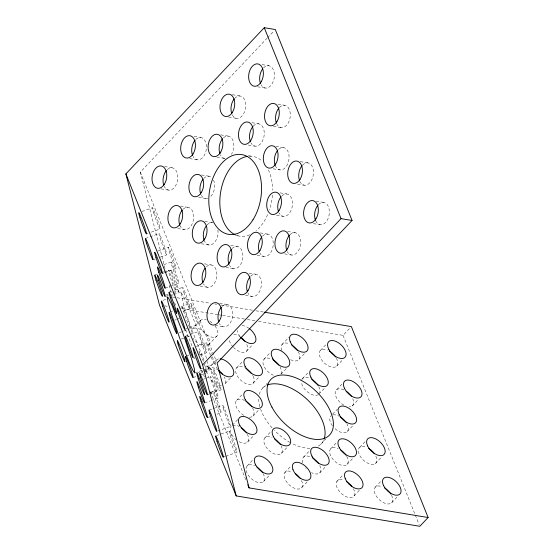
<?xml version="1.0" encoding="UTF-8"?>
<svg xmlns="http://www.w3.org/2000/svg" width="554" height="554" viewBox="0 0 554 554"><rect width="100%" height="100%" fill="white"/><g stroke="black" fill="none" stroke-linecap="round" stroke-linejoin="round"><path stroke-width="0.42" stroke-dasharray="2.77 2.08" d="M206.594 358.48C199.149 336.326 192.771 311.743 180.929 292.076C185.361 315.842 195.327 338.584 204.343 361.007M203.588 369.753L208.512 367.863L207.397 361.416M165.016 268.468L140.342 172.093L266.973 38.316M267.568 37.686L274.105 30.782M192.21 329.201L200.513 320.427M208.47 344.92L216.773 336.153M207.916 368.943L216.219 360.176M246.392 351.319L252.319 345.052M236.627 367.773L243.151 360.883M230.485 378.001L224.557 384.268A11.309 6.302 43.4 0 0 224.384 377.094M264.023 359.207L269.957 352.94M281.91 344.678L289.029 337.157M236.572 400.438L243.095 393.548M253.178 383.195L259.113 376.935M262.728 388.056L267.471 383.049M232.403 425.147L237.742 419.51M280.989 374.192L286.328 368.549M299.091 359.283L305.025 353.016M252.998 415.999L259.521 409.108M320.413 350.391L326.348 344.124M258.51 321.368L343.058 335.364L350.17 327.843M302.463 378.631L308.987 371.734M247.576 442.037L253.503 435.769M264.791 438.006L270.719 431.739M336.638 366.152L343.161 359.262M247.105 465.956L253.635 459.065M318.952 394.123L324.879 387.855M336.673 389.628L342.012 383.991M281.439 453.317L287.962 446.42M263.482 481.571L269.41 475.304M332.594 414.163L337.338 409.157M284.811 472.631L291.335 465.741M303.495 457.147L309.43 450.88M352.178 406.006L358.701 399.109M321.091 443.976L325.842 438.962M330.717 448.754L336.645 442.487M347.261 431.587L353.189 425.32M301.833 487.478L307.761 481.211M319.727 472.901L326.251 466.011M359.781 447.286L365.709 441.019M347.116 464.342L353.639 457.452M336.79 481.495L343.314 474.598M375.39 463.573L381.318 457.306M354.117 495.872L360.052 489.604M375.259 487.201L381.782 480.311M391.706 502.741L397.634 496.474M141.969 211.469L152.419 207.708M146.45 233.892L148.056 233.317M151.27 232.161L160.106 228.975M145.425 238.476L159.081 233.559M157.904 251.004L168.347 247.243M153.029 259.764L155.439 258.898M160.258 257.16L166.685 254.847A11.309 0.672 70.2 0 0 161.657 239.037A11.309 0.672 70.2 0 0 160.314 238.726A11.309 0.672 70.2 0 0 166.685 254.847M163.915 264.639L171.144 262.035M154.788 275.047L158.001 273.891M163.631 271.869L168.451 270.13M162.315 273.447L163.922 272.873M164.725 272.582L175.971 268.538A11.309 0.672 70.2 0 0 170.881 252.589A11.309 0.672 70.2 0 0 169.628 252.548A11.309 0.672 70.2 0 0 175.971 268.538M164.732 272.672L171.158 270.359M165.134 288.239L169.953 286.508M170.757 286.217L178.797 283.329A11.309 0.672 70.2 0 0 173.631 267.236A11.309 0.672 70.2 0 0 172.488 267.485A11.309 0.672 70.2 0 0 178.797 283.329M169.005 292.221L171.415 291.356M174.628 290.199L182.661 287.311M166.408 294.894L168.014 294.312M172.834 292.581L176.047 291.425A11.309 0.672 70.2 0 0 171.027 275.629A11.309 0.672 70.2 0 0 169.669 275.283A11.309 0.672 70.2 0 0 176.047 291.425M165.992 296.252L168.402 295.386M173.222 293.648L178.852 291.626A11.309 0.672 70.2 0 0 173.762 275.795A11.309 0.672 70.2 0 0 172.439 275.539A11.309 0.672 70.2 0 0 178.81 291.639M171.352 295.448L172.966 294.873M173.769 294.583L180.999 291.979M163.001 300.33L166.214 299.174M181.144 306.66L190.784 303.197M169.898 311.985L173.111 310.829M180.348 308.225L182.758 307.359M183.104 311.196L190.334 308.592M174.655 320.177L176.262 319.596M177.065 319.312L179.475 318.439M184.835 329.346L198.498 324.436M179.15 332.698L187.183 329.81M187.986 329.519L190.396 328.654A11.309 0.672 70.2 0 0 185.251 312.594A11.309 0.672 70.2 0 0 184.08 312.775A11.309 0.672 70.2 0 0 190.396 328.654M185.361 336.257L189.378 334.81M190.181 334.526L199.024 331.34M181.276 339.02L183.686 338.155M186.899 336.998L190.119 335.842M196.282 346.472L206.732 342.711M186.248 356.028L189.42 354.885M192.986 357.552L194.593 356.97M200.216 354.948L206.642 352.635A11.309 0.672 70.2 0 0 201.552 336.7A11.309 0.672 70.2 0 0 200.299 336.631A11.309 0.672 70.2 0 0 206.642 352.635M193.796 358.549L195.403 357.967M200.686 368.922L214.35 364.006A11.309 0.672 70.2 0 0 212.417 356.707M194.752 372.932L202.785 370.037M196.933 373.271L202.556 371.249M203.36 370.958L210.596 368.362M199.648 373.5L213.311 368.59M193.097 377.593L196.31 376.436M201.13 374.705L203.54 373.839M204.308 373.562L206.76 372.683M203.38 379.268L204.987 378.694M205.79 378.403L210.617 376.672M210.181 392.544L218.214 389.656A11.309 0.672 70.2 0 0 213.131 373.728A11.309 0.672 70.2 0 0 211.87 373.638A11.309 0.672 70.2 0 0 218.214 389.656M210.222 392.62L213.435 391.463M207.348 394.767L208.955 394.185M209.758 393.894L221.011 389.85M204.599 402.876L210.229 400.854M211.032 400.563L218.262 397.959A11.309 0.672 70.2 0 0 213.096 381.865A11.309 0.672 70.2 0 0 211.953 382.115A11.309 0.672 70.2 0 0 218.262 397.959M209.017 410.078L212.23 408.921M213.034 408.63L222.673 405.161M207.404 417.668L209.814 416.802M217.043 414.198L221.067 412.758A11.309 0.672 70.2 0 0 215.956 396.782A11.309 0.672 70.2 0 0 214.723 396.789A11.309 0.672 70.2 0 0 221.067 412.758M217.514 431.047L230.374 426.421M216.462 435.631L229.321 431.005M223.31 457.209L224.917 456.635M225.72 456.344L236.974 452.299A11.309 0.672 70.2 0 0 231.807 436.206A11.309 0.672 70.2 0 0 230.665 436.455A11.309 0.672 70.2 0 0 236.974 452.299M208.408 368.015L205.513 363.521M262.118 64.61L268.898 65.732M257.534 86.784L265.165 88.044M232.361 94.713L240.436 96.05M277.956 104.145L284.735 105.267M228.67 117.026L236.752 118.362M251.925 122.704L258.704 123.826M273.489 126.34L281.12 127.6M220.783 134.857L228.407 136.125M275.892 146.325L283.516 147.586M248.303 145.037L255.082 146.159M194.101 136.395L200.88 137.517M300.275 161.623L307.906 162.883M248.372 155.674L252.61 156.373M216.953 157.156L224.585 158.416M273.136 168.797L279.915 169.919M189.634 158.589L197.259 159.85M297.491 184.094L304.271 185.216M164.593 166.539L172.218 167.8M201.531 174.974L209.156 176.234M280.13 192.882L286.91 194.004M316.168 201.164L323.792 202.425M160.972 188.872L168.596 190.133M198.651 197.425L205.43 198.547M276.508 215.208L283.288 216.33M313.398 223.636L320.177 224.758M180.486 206.081L188.118 207.341M287.658 231.475L295.282 232.735M204.731 221.358L212.355 222.618M260.297 232.902L267.928 234.162M235.547 235.478L239.785 236.184M177.716 228.553L184.496 229.675M284.576 253.891L291.356 255.013M230.686 245.304L237.465 246.426M201.365 243.725L208.996 244.993M257.091 255.29L263.87 256.412M204.523 263.843L211.303 264.964M225.907 267.443L233.539 268.704M249.03 273.094L255.809 274.216M200.001 286.023L207.625 287.284M245.464 295.434L252.243 296.556M219.543 303.239L227.175 304.499M172.315 296.965L210.679 303.308M214.945 304.014L216.649 304.298M220.907 305.005L252.458 310.226M255.865 310.787L263.538 312.054M164.573 305.829L169.69 306.674M181.65 308.654L218.373 314.727M219.225 314.873L221.787 315.295M222.639 315.434L246.551 319.395M247.409 319.533L255.096 320.808M215.077 325.433L223.553 326.832M343.058 335.364L414.974 514.264M415.299 515.068L419.17 524.693M140.342 172.093L216.455 361.43M174.572 302.581L176.179 306.591M185.535 329.859L191.989 345.904M201.663 369.968L204.883 377.994M210.368 391.63L245.844 479.882M169.309 285.227L171.885 295.289M391.533 495.262A11.309 6.302 43.4 0 1 387.066 503.884A11.309 6.302 43.4 0 1 374.532 492.451A11.309 6.302 43.4 0 1 382.142 486.696M346.686 456.316A11.309 6.302 43.4 0 1 342.635 465.478A11.309 6.302 43.4 0 1 329.907 453.802A11.309 6.302 43.4 0 1 338.203 448.532M319.769 465.533A11.309 6.302 43.4 0 1 311.563 472.673M306.113 468.4A11.309 6.302 43.4 0 1 305.656 467.874M302.761 462.839A11.309 6.302 43.4 0 1 311.078 457.092M281.051 445.728A11.309 6.302 43.4 0 1 276.73 454.578A11.309 6.302 43.4 0 1 264.119 442.985A11.309 6.302 43.4 0 1 272.125 437.528M263.081 473.559A11.309 6.302 43.4 0 1 258.981 482.693A11.309 6.302 43.4 0 1 246.274 470.99A11.309 6.302 43.4 0 1 254.611 465.762M252.541 407.966A11.309 6.302 43.4 0 1 249.397 417.238M243.774 415.334A11.309 6.302 43.4 0 1 235.505 403.125A11.309 6.302 43.4 0 1 244.626 400.466M253.178 376.228A11.309 6.302 43.4 0 1 247.867 384.275A11.309 6.302 43.4 0 1 235.762 372.177A11.309 6.302 43.4 0 1 244.612 367.669M252.582 375.1A11.309 6.302 43.4 0 1 252.894 375.66M273.475 375.259A11.309 6.302 43.4 0 1 262.977 363.099A11.309 6.302 43.4 0 1 271.522 359.006M279.999 366.803A11.309 6.302 43.4 0 1 281.072 373.832M346.783 423.54A11.309 6.302 43.4 0 1 345.925 432.48A11.309 6.302 43.4 0 1 334.72 428.401M332.386 425.777A11.309 6.302 43.4 0 1 331.105 415.77M332.982 414.904A11.309 6.302 43.4 0 1 338.861 416.054M318.349 394.642A11.309 6.302 43.4 0 1 308.329 392.578A11.309 6.302 43.4 0 1 301.452 382.315M301.805 379.635A11.309 6.302 43.4 0 1 310.482 378.59M318.737 386.616A11.309 6.302 43.4 0 1 319.755 392.724M191.054 332.303A11.309 6.302 43.4 0 1 203.041 331.098A11.309 6.302 43.4 0 1 208.069 345.267A11.309 6.302 43.4 0 1 193.173 338.279M191.213 333.827A11.309 6.302 43.4 0 1 191.123 333.3M336.396 358.223A11.309 6.302 43.4 0 1 332.255 367.205A11.309 6.302 43.4 0 1 319.568 355.716A11.309 6.302 43.4 0 1 327.421 350.086M323.536 440.472A40.414 22.513 43.4 0 1 317.615 446.489M309.88 448.248A40.414 22.513 43.4 0 1 292.131 443.546M290.047 442.445A40.414 22.513 43.4 0 1 274.32 430.278M272.028 427.813A40.414 22.513 43.4 0 1 260.65 409.233M259.826 406.622A40.414 22.513 43.4 0 1 258.732 399.247M259.279 394.386A40.414 22.513 43.4 0 1 266.204 385.549M247.299 434.225A11.309 6.302 43.4 0 1 247.271 442.314A11.309 6.302 43.4 0 1 238.455 441.372M236.676 440.167A11.309 6.302 43.4 0 1 231.219 426.4M232.638 425.5A11.309 6.302 43.4 0 1 239.12 426.407M301.452 480.505A11.309 6.302 43.4 0 1 296.709 488.933A11.309 6.302 43.4 0 1 284.306 477.292A11.309 6.302 43.4 0 1 292.283 471.897M353.383 488.732A11.309 6.302 43.4 0 1 349.214 497.624A11.309 6.302 43.4 0 1 336.548 486.294A11.309 6.302 43.4 0 1 344.02 480.366M375.847 456.143A11.309 6.302 43.4 0 1 370.716 464.252A11.309 6.302 43.4 0 1 358.507 452.41A11.309 6.302 43.4 0 1 366.824 447.39M352.732 398.624A11.309 6.302 43.4 0 1 349.29 406.837M343.875 405.196A11.309 6.302 43.4 0 1 335.142 392.869A11.309 6.302 43.4 0 1 344.373 390.113M298.204 351.631A11.309 6.302 43.4 0 1 298.558 359.913A11.309 6.302 43.4 0 1 289.922 359.345M281.931 350.564A11.309 6.302 43.4 0 1 289.257 343.736M246.8 344.45A11.309 6.302 43.4 0 1 244.612 352.226A11.309 6.302 43.4 0 1 233.691 347.593M233.179 347.067A11.309 6.302 43.4 0 1 229.114 339.256M233.76 334.339A11.309 6.302 43.4 0 1 239.619 336.389M221.378 385.626A11.309 6.302 43.4 0 1 207.189 373.708A11.309 6.302 43.4 0 1 217.473 369.629M215.014 325.953A11.309 6.302 43.4 0 1 214.093 337.289A11.309 6.302 43.4 0 1 200.236 327.248A11.309 6.302 43.4 0 1 206.351 319.679M209.821 321.278A11.309 6.302 43.4 0 1 213.131 323.861M167.239 169.642A11.309 7.25 -80.6 0 1 176.941 172.329A11.309 7.25 -80.6 0 1 174.129 187.73A11.309 7.25 -80.6 0 1 164.192 186.331M263.503 67.927A11.309 7.25 -80.6 0 1 273.364 69.769A11.309 7.25 -80.6 0 1 271.093 85.261A11.309 7.25 -80.6 0 1 261.038 84.714M281.931 195.846A11.309 7.25 -80.6 0 1 291.556 198.346A11.309 7.25 -80.6 0 1 289.084 213.629A11.309 7.25 -80.6 0 1 279.14 213.055M253.31 126.083A11.309 7.25 -80.6 0 1 263.192 127.801A11.309 7.25 -80.6 0 1 261.003 143.299A11.309 7.25 -80.6 0 1 250.934 142.877M223.421 137.863A11.309 7.25 -80.6 0 1 232.645 139.76A11.309 7.25 -80.6 0 1 231.489 154.331M225.035 158.479A11.309 7.25 -80.6 0 1 220.471 155.037M203.761 178.43A11.309 7.25 -80.6 0 1 212.023 177.813M213.546 180.085A11.309 7.25 -80.6 0 1 209.987 197.127M207.729 198.374A11.309 7.25 -80.6 0 1 201.04 194.696M278.537 149.442A11.309 7.25 -80.6 0 1 288.246 152.108A11.309 7.25 -80.6 0 1 285.442 167.509A11.309 7.25 -80.6 0 1 275.504 166.131M262.513 236.17A11.309 7.25 -80.6 0 1 272.312 238.365A11.309 7.25 -80.6 0 1 269.819 253.822A11.309 7.25 -80.6 0 1 259.805 252.922M222.196 306.348A11.309 7.25 -80.6 0 1 231.821 308.841A11.309 7.25 -80.6 0 1 229.342 324.132A11.309 7.25 -80.6 0 1 219.405 323.557M217.895 229.882A11.309 7.25 -80.6 0 1 213.325 243.573A11.309 7.25 -80.6 0 1 204.281 240.789M206.981 225.021A11.309 7.25 -80.6 0 1 212.805 222.701M232.064 248.511A11.309 7.25 -80.6 0 1 241.89 250.567A11.309 7.25 -80.6 0 1 239.48 266.038A11.309 7.25 -80.6 0 1 229.453 265.276M318.405 204.682A11.309 7.25 -80.6 0 1 328.363 206.587A11.309 7.25 -80.6 0 1 325.835 222.209A11.309 7.25 -80.6 0 1 315.766 220.963M249.348 156.193A40.414 25.893 -80.6 0 1 262.464 161.429M268.392 169.884A40.414 25.893 -80.6 0 1 272.582 190.174M272.395 195.188A40.414 25.893 -80.6 0 1 269.389 210.021M267.63 214.633A40.414 25.893 -80.6 0 1 256.052 230.879M249.653 234.827A40.414 25.893 -80.6 0 1 236.627 235.374M183.139 209.19A11.309 7.25 -80.6 0 1 192.84 211.877A11.309 7.25 -80.6 0 1 190.022 227.278A11.309 7.25 -80.6 0 1 180.085 225.88M302.512 165.134A11.309 7.25 -80.6 0 1 312.47 167.045A11.309 7.25 -80.6 0 1 309.928 182.668A11.309 7.25 -80.6 0 1 299.866 181.407M279.348 107.524A11.309 7.25 -80.6 0 1 289.23 109.242A11.309 7.25 -80.6 0 1 287.034 124.74A11.309 7.25 -80.6 0 1 276.965 124.318M234.612 98.446A11.309 7.25 -80.6 0 1 244.646 99.935A11.309 7.25 -80.6 0 1 242.382 115.592A11.309 7.25 -80.6 0 1 232.258 114.761M195.901 139.366A11.309 7.25 -80.6 0 1 205.527 141.859A11.309 7.25 -80.6 0 1 203.055 157.149A11.309 7.25 -80.6 0 1 193.111 156.567M289.881 234.82A11.309 7.25 -80.6 0 1 299.707 236.87A11.309 7.25 -80.6 0 1 297.297 252.34A11.309 7.25 -80.6 0 1 287.27 251.585M250.83 276.093A11.309 7.25 -80.6 0 1 260.546 278.717A11.309 7.25 -80.6 0 1 257.769 294.126A11.309 7.25 -80.6 0 1 247.818 292.789M206.323 266.779A11.309 7.25 -80.6 0 1 215.935 269.334A11.309 7.25 -80.6 0 1 213.422 284.618A11.309 7.25 -80.6 0 1 203.491 283.98M217.542 369.303A11.309 6.302 43.4 0 1 219.398 358.819M240.076 336.61A11.309 6.302 43.4 0 1 237.417 330.489M242.063 325.565A11.309 6.302 43.4 0 1 248.524 328.01M204.364 364.158A11.309 0.672 70.2 0 1 206.774 372.302A11.309 0.672 70.2 0 1 204.966 369.248M199.759 354.671A11.309 0.672 70.2 0 1 199.392 353.362M199.295 352.995A11.309 0.672 70.2 0 1 199.939 352.773A11.309 0.672 70.2 0 1 203.664 362.171M214.37 363.999A11.309 0.672 70.2 0 1 211.261 357.219M210.534 355.294A11.309 0.672 70.2 0 1 206.677 342.753A11.309 0.672 70.2 0 1 211.275 353.424M153.7 212.895A11.309 0.672 70.2 0 0 160.071 228.989A11.309 0.672 70.2 0 0 155.023 213.145A11.309 0.672 70.2 0 0 153.7 212.895M183.886 292.346A11.309 0.672 70.2 0 0 190.292 308.592A11.309 0.672 70.2 0 0 185.32 292.914A11.309 0.672 70.2 0 0 183.886 292.346M223.449 408.693A11.309 0.672 70.2 0 0 230.111 426.213A11.309 0.672 70.2 0 0 226.011 412.467A11.309 0.672 70.2 0 0 223.449 408.693M214.086 372.122A11.309 0.672 70.2 0 0 220.748 389.642A11.309 0.672 70.2 0 0 216.649 375.896A11.309 0.672 70.2 0 0 214.086 372.122M191.601 306.833A11.309 0.672 70.2 0 0 198.249 324.27A11.309 0.672 70.2 0 0 194.073 310.337A11.309 0.672 70.2 0 0 191.601 306.833"/><path stroke-width="0.83" d="M428.117 517.526L419.814 526.3L236.205 495.92L159.448 304.977L125.883 173.908L264.279 27.7L275.296 29.521L352.053 220.464L217.099 363.036L249.071 487.901L428.117 517.526L351.361 326.59L264.397 312.2M236.205 495.92L202.639 364.844L341.035 218.636L352.053 220.464M264.279 27.7L341.035 218.636M125.883 173.908L202.639 364.844M247.776 484.695L249.071 487.901M384.469 487.845A11.309 6.302 43.4 0 1 390.889 494.133M340.53 449.813A11.309 6.302 43.4 0 1 345.987 455.187M312.241 457.687A11.309 6.302 43.4 0 1 318.411 463.276M274.452 438.754A11.309 6.302 43.4 0 1 280.379 444.599M256.938 467.05A11.309 6.302 43.4 0 1 262.388 472.43M245.796 401.11A11.309 6.302 43.4 0 1 251.841 406.837M245.775 368.292A11.309 6.302 43.4 0 1 251.468 373.417M272.693 359.594A11.309 6.302 43.4 0 1 278.911 365.121M340.024 416.691A11.309 6.302 43.4 0 1 346.077 422.411M311.646 379.22A11.309 6.302 43.4 0 1 318.086 385.487M329.166 350.945A11.309 6.302 43.4 0 1 335.717 357.088M267.568 384.947A40.414 22.513 43.4 0 1 307.699 399.967A40.414 22.513 43.4 0 1 324.104 439.107M241.53 427.84A11.309 6.302 43.4 0 1 246.592 433.048M295.303 473.573A11.309 6.302 43.4 0 1 300.012 478.157M346.444 481.558A11.309 6.302 43.4 0 1 351.859 486.398M368.645 448.345A11.309 6.302 43.4 0 1 374.462 453.788M346.181 391.179A11.309 6.302 43.4 0 1 351.368 396.269M291.681 344.969A11.309 6.302 43.4 0 1 297.463 350.46M240.81 337.199A11.309 6.302 43.4 0 1 244.958 341.319M218.657 370.432A11.309 6.302 43.4 0 1 222.376 373.985M163.742 185.216A11.309 7.25 -80.6 0 1 166.429 170.5M260.539 83.64A11.309 7.25 -80.6 0 1 262.714 68.841M278.641 211.988A11.309 7.25 -80.6 0 1 281.12 196.705M250.436 141.817A11.309 7.25 -80.6 0 1 252.908 126.527M219.986 153.964A11.309 7.25 -80.6 0 1 222.604 138.701M200.804 194.149A11.309 7.25 -80.6 0 1 202.972 179.344M275.262 165.591A11.309 7.25 -80.6 0 1 277.727 150.3M259.334 251.835A11.309 7.25 -80.6 0 1 261.717 237.064M218.692 321.916A11.309 7.25 -80.6 0 1 221.385 307.2M204.066 240.221A11.309 7.25 -80.6 0 1 206.206 225.963M228.968 264.189A11.309 7.25 -80.6 0 1 231.267 249.411M315.524 220.416A11.309 7.25 -80.6 0 1 318.003 205.125M235.104 234.737A40.414 25.893 -80.6 0 1 220.603 192.342A40.414 25.893 -80.6 0 1 247.7 156.346M179.849 225.333A11.309 7.25 -80.6 0 1 182.328 210.042M299.416 180.292A11.309 7.25 -80.6 0 1 302.11 165.577M276.467 123.258A11.309 7.25 -80.6 0 1 278.946 107.968M231.787 113.667A11.309 7.25 -80.6 0 1 234.224 98.903M192.612 155.508A11.309 7.25 -80.6 0 1 195.091 140.217M286.785 250.505A11.309 7.25 -80.6 0 1 289.479 235.249M247.368 291.674A11.309 7.25 -80.6 0 1 250.02 276.952M202.993 282.914A11.309 7.25 -80.6 0 1 205.125 268.108M220.09 358.826A11.309 6.302 43.4 0 1 232.119 367.267A11.309 6.302 43.4 0 1 230.748 376.713A11.309 6.302 43.4 0 1 218.401 370.453M249.113 328.425A11.309 6.302 43.4 0 1 254.84 342.4A11.309 6.302 43.4 0 1 240.512 337.185M167.204 297.242L168.028 302.214L170.701 311.66L179.821 338.57L189.607 363.5L193.021 370.73L194.752 372.932L194.412 369.137L191.947 360.01L182.266 331.25L171.809 304.804L168.651 298.364L167.71 297.034L167.204 297.242M275.67 164.032A11.309 7.25 -80.6 0 0 272.949 145.854A11.309 7.25 -80.6 0 0 263.482 160.902A11.309 7.25 -80.6 0 0 275.67 164.032M279.05 210.458A11.309 7.25 -80.6 0 0 276.342 192.273A11.309 7.25 -80.6 0 0 266.869 207.3A11.309 7.25 -80.6 0 0 279.05 210.458M260.02 250.297A11.309 7.25 -80.6 0 0 256.911 232.341A11.309 7.25 -80.6 0 0 247.714 247.756A11.309 7.25 -80.6 0 0 260.02 250.297M229.668 262.499A11.309 7.25 -80.6 0 0 226.454 244.605A11.309 7.25 -80.6 0 0 217.334 260.124A11.309 7.25 -80.6 0 0 229.668 262.499M219.308 320.96A11.309 7.25 -80.6 0 0 216.6 302.768A11.309 7.25 -80.6 0 0 207.127 317.802A11.309 7.25 -80.6 0 0 219.308 320.96M204.717 238.94A11.309 7.25 -80.6 0 0 201.788 220.88A11.309 7.25 -80.6 0 0 192.467 236.129A11.309 7.25 -80.6 0 0 204.717 238.94M201.531 192.196A11.309 7.25 -80.6 0 0 198.138 174.413A11.309 7.25 -80.6 0 0 189.156 190.098A11.309 7.25 -80.6 0 0 201.531 192.196M220.7 152.142A11.309 7.25 -80.6 0 0 217.397 134.297A11.309 7.25 -80.6 0 0 208.346 149.905A11.309 7.25 -80.6 0 0 220.7 152.142M250.837 140.287A11.309 7.25 -80.6 0 0 248.13 122.095A11.309 7.25 -80.6 0 0 238.656 137.129A11.309 7.25 -80.6 0 0 250.837 140.287M164.358 184.26A11.309 7.25 -80.6 0 0 161.65 166.068A11.309 7.25 -80.6 0 0 152.177 181.096A11.309 7.25 -80.6 0 0 164.358 184.26M261.266 81.701A11.309 7.25 -80.6 0 0 257.88 63.911A11.309 7.25 -80.6 0 0 248.891 79.589A11.309 7.25 -80.6 0 0 261.266 81.701M315.932 218.885A11.309 7.25 -80.6 0 0 313.225 200.693A11.309 7.25 -80.6 0 0 303.751 215.728A11.309 7.25 -80.6 0 0 315.932 218.885M252.949 219.82A40.414 25.893 -80.6 0 0 243.185 154.878A40.414 25.893 -80.6 0 0 209.405 208.671A40.414 25.893 -80.6 0 0 252.949 219.82M287.491 248.801A11.309 7.25 -80.6 0 0 284.271 230.914A11.309 7.25 -80.6 0 0 275.158 246.44A11.309 7.25 -80.6 0 0 287.491 248.801M247.991 290.649A11.309 7.25 -80.6 0 0 245.235 272.485A11.309 7.25 -80.6 0 0 235.796 287.561A11.309 7.25 -80.6 0 0 247.991 290.649M203.387 281.453A11.309 7.25 -80.6 0 0 200.735 263.233A11.309 7.25 -80.6 0 0 191.227 278.212A11.309 7.25 -80.6 0 0 203.387 281.453M180.251 223.802A11.309 7.25 -80.6 0 0 177.543 205.61A11.309 7.25 -80.6 0 0 168.07 220.644A11.309 7.25 -80.6 0 0 180.251 223.802M193.021 153.977A11.309 7.25 -80.6 0 0 190.313 135.785A11.309 7.25 -80.6 0 0 180.839 150.82A11.309 7.25 -80.6 0 0 193.021 153.977M232.458 112.233A11.309 7.25 -80.6 0 0 229.418 94.228A11.309 7.25 -80.6 0 0 220.18 109.581A11.309 7.25 -80.6 0 0 232.458 112.233M276.875 121.728A11.309 7.25 -80.6 0 0 274.168 103.536A11.309 7.25 -80.6 0 0 264.694 118.57A11.309 7.25 -80.6 0 0 276.875 121.728M300.026 179.351A11.309 7.25 -80.6 0 0 297.332 161.152A11.309 7.25 -80.6 0 0 287.851 176.172A11.309 7.25 -80.6 0 0 300.026 179.351M217.002 441.372A11.309 0.672 70.2 0 0 223.31 457.209A11.309 0.672 70.2 0 0 218.144 441.116A11.309 0.672 70.2 0 0 217.002 441.372M194.336 352.898A11.309 0.672 70.2 0 0 200.686 368.922A11.309 0.672 70.2 0 0 195.61 353.002A11.309 0.672 70.2 0 0 194.336 352.898M186.636 341.548A11.309 0.672 70.2 0 0 192.986 357.552A11.309 0.672 70.2 0 0 187.896 341.61A11.309 0.672 70.2 0 0 186.636 341.548M198.207 378.548A11.309 0.672 70.2 0 0 204.558 394.566A11.309 0.672 70.2 0 0 199.475 378.645A11.309 0.672 70.2 0 0 198.207 378.548M198.29 387.031A11.309 0.672 70.2 0 0 204.599 402.876A11.309 0.672 70.2 0 0 199.433 386.782A11.309 0.672 70.2 0 0 198.29 387.031M186.691 361.533A11.309 0.672 70.2 0 0 193.055 377.606A11.309 0.672 70.2 0 0 188 361.741A11.309 0.672 70.2 0 0 186.691 361.533M170.223 297.256A11.309 0.672 70.2 0 0 176.629 313.509A11.309 0.672 70.2 0 0 171.664 297.83A11.309 0.672 70.2 0 0 170.223 297.256M158.825 272.402A11.309 0.672 70.2 0 0 165.134 288.239A11.309 0.672 70.2 0 0 159.968 272.146A11.309 0.672 70.2 0 0 158.825 272.402M158.776 280.456A11.309 0.672 70.2 0 0 165.147 296.549A11.309 0.672 70.2 0 0 160.106 280.712A11.309 0.672 70.2 0 0 158.776 280.456M170.424 317.691A11.309 0.672 70.2 0 0 176.74 333.57A11.309 0.672 70.2 0 0 171.588 317.504A11.309 0.672 70.2 0 0 170.424 317.691M162.696 306.265A11.309 0.672 70.2 0 0 169.025 322.199A11.309 0.672 70.2 0 0 163.901 306.189A11.309 0.672 70.2 0 0 162.696 306.265M140.037 217.812A11.309 0.672 70.2 0 0 146.408 233.906A11.309 0.672 70.2 0 0 141.36 218.061A11.309 0.672 70.2 0 0 140.037 217.812M155.972 257.458A11.309 0.672 70.2 0 0 162.315 273.447A11.309 0.672 70.2 0 0 157.218 257.499A11.309 0.672 70.2 0 0 155.972 257.458M177.945 311.75A11.309 0.672 70.2 0 0 184.593 329.18A11.309 0.672 70.2 0 0 180.41 315.254A11.309 0.672 70.2 0 0 177.945 311.75M200.423 377.032A11.309 0.672 70.2 0 0 207.085 394.552A11.309 0.672 70.2 0 0 202.986 380.813A11.309 0.672 70.2 0 0 200.423 377.032M146.651 243.642A11.309 0.672 70.2 0 0 153.029 259.764A11.309 0.672 70.2 0 0 147.994 243.954A11.309 0.672 70.2 0 0 146.651 243.642M156.006 280.192A11.309 0.672 70.2 0 0 162.391 296.335A11.309 0.672 70.2 0 0 157.364 280.546A11.309 0.672 70.2 0 0 156.006 280.192M178.035 343.999A11.309 0.672 70.2 0 0 184.697 361.52A11.309 0.672 70.2 0 0 180.59 347.774A11.309 0.672 70.2 0 0 178.035 343.999M201.067 401.698A11.309 0.672 70.2 0 0 207.404 417.668A11.309 0.672 70.2 0 0 202.293 401.698A11.309 0.672 70.2 0 0 201.067 401.698M209.793 413.609A11.309 0.672 70.2 0 0 216.448 431.13A11.309 0.672 70.2 0 0 212.348 417.384A11.309 0.672 70.2 0 0 209.793 413.609M383.638 485.719A11.309 6.302 43.4 0 0 399.718 494.244A11.309 6.302 43.4 0 0 391.997 478.635A11.309 6.302 43.4 0 0 383.638 485.719M328.861 349.359A11.309 6.302 43.4 0 0 344.941 357.378A11.309 6.302 43.4 0 0 336.693 341.756A11.309 6.302 43.4 0 0 328.861 349.359M272.623 358.251A11.309 6.302 43.4 0 0 288.696 366.042A11.309 6.302 43.4 0 0 280.22 350.419A11.309 6.302 43.4 0 0 272.623 358.251M310.884 377.17A11.309 6.302 43.4 0 0 326.971 385.626A11.309 6.302 43.4 0 0 319.173 370.017A11.309 6.302 43.4 0 0 310.884 377.17M339.193 414.565A11.309 6.302 43.4 0 0 355.273 423.083A11.309 6.302 43.4 0 0 347.552 407.481A11.309 6.302 43.4 0 0 339.193 414.565M311.944 456.122A11.309 6.302 43.4 0 0 328.03 464.127A11.309 6.302 43.4 0 0 319.769 448.505A11.309 6.302 43.4 0 0 311.944 456.122M273.385 436.628A11.309 6.302 43.4 0 0 289.465 444.827A11.309 6.302 43.4 0 0 281.404 429.205A11.309 6.302 43.4 0 0 273.385 436.628M255.706 465.007A11.309 6.302 43.4 0 0 271.785 472.797A11.309 6.302 43.4 0 0 263.302 457.168A11.309 6.302 43.4 0 0 255.706 465.007M245.228 399.517A11.309 6.302 43.4 0 0 261.301 407.225A11.309 6.302 43.4 0 0 252.735 391.602A11.309 6.302 43.4 0 0 245.228 399.517M245.117 366.346A11.309 6.302 43.4 0 0 261.204 374.705A11.309 6.302 43.4 0 0 253.303 359.089A11.309 6.302 43.4 0 0 245.117 366.346M339.346 447.819A11.309 6.302 43.4 0 0 355.419 455.568A11.309 6.302 43.4 0 0 346.894 439.938A11.309 6.302 43.4 0 0 339.346 447.819M271.945 407.162A40.414 22.513 43.4 0 0 329.395 435.202A40.414 22.513 43.4 0 0 299.298 379.365A40.414 22.513 43.4 0 0 271.945 407.162M367.627 445.942A11.309 6.302 43.4 0 0 383.693 454.806A11.309 6.302 43.4 0 0 376.346 439.225A11.309 6.302 43.4 0 0 367.627 445.942M345.267 478.684A11.309 6.302 43.4 0 0 361.263 488.268A11.309 6.302 43.4 0 0 354.747 472.784A11.309 6.302 43.4 0 0 345.267 478.684M292.976 469.66A11.309 6.302 43.4 0 0 308.883 479.778A11.309 6.302 43.4 0 0 303.017 464.404A11.309 6.302 43.4 0 0 292.976 469.66M239.799 425.444A11.309 6.302 43.4 0 0 255.879 433.263A11.309 6.302 43.4 0 0 247.423 417.633A11.309 6.302 43.4 0 0 239.799 425.444M290.234 341.79A11.309 6.302 43.4 0 0 306.189 351.631A11.309 6.302 43.4 0 0 299.984 336.202A11.309 6.302 43.4 0 0 290.234 341.79M344.422 388.236A11.309 6.302 43.4 0 0 360.481 397.232A11.309 6.302 43.4 0 0 353.279 381.664A11.309 6.302 43.4 0 0 344.422 388.236"/></g></svg>
